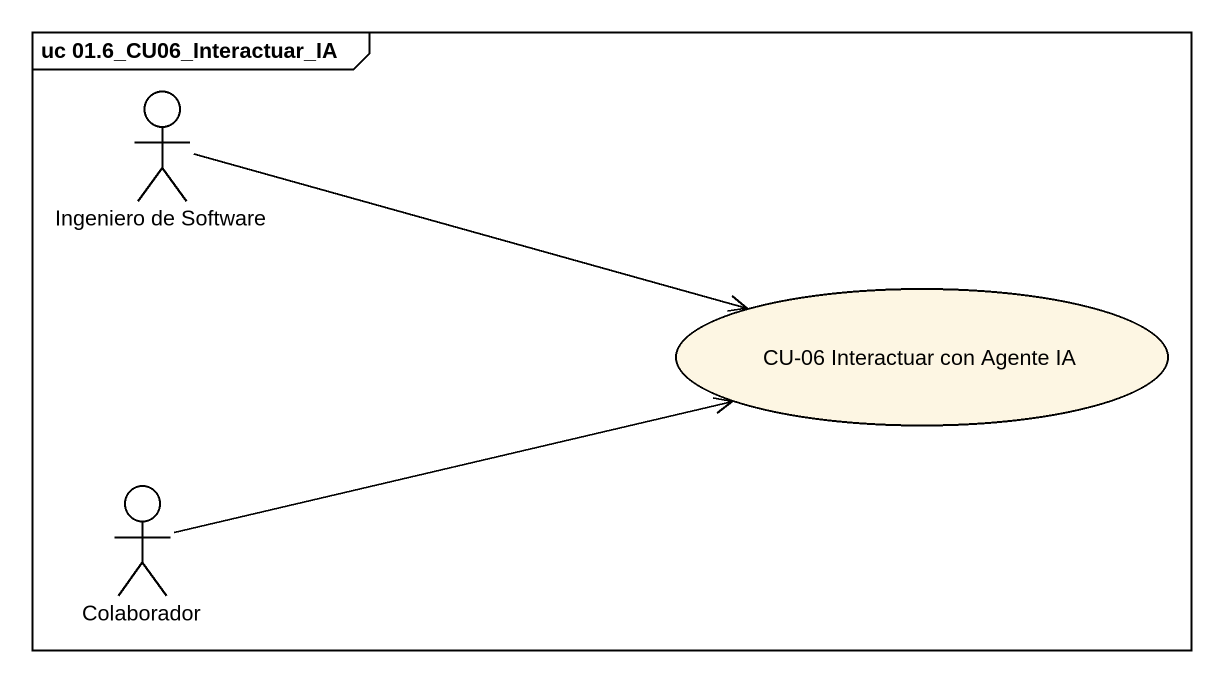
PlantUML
@startuml
mainframe uc 01.6_CU06_Interactuar_IA
actor "Ingeniero de Software" as Ingeniero_de_Software
usecase "CU-06 Interactuar con Agente IA" as CU_06_Interactuar_con
actor Colaborador
Ingeniero_de_Software -right-> CU_06_Interactuar_con
Ingeniero_de_Software -right-> CU_06_Interactuar_con
Colaborador -right-> CU_06_Interactuar_con
Colaborador -right-> CU_06_Interactuar_con
@enduml
